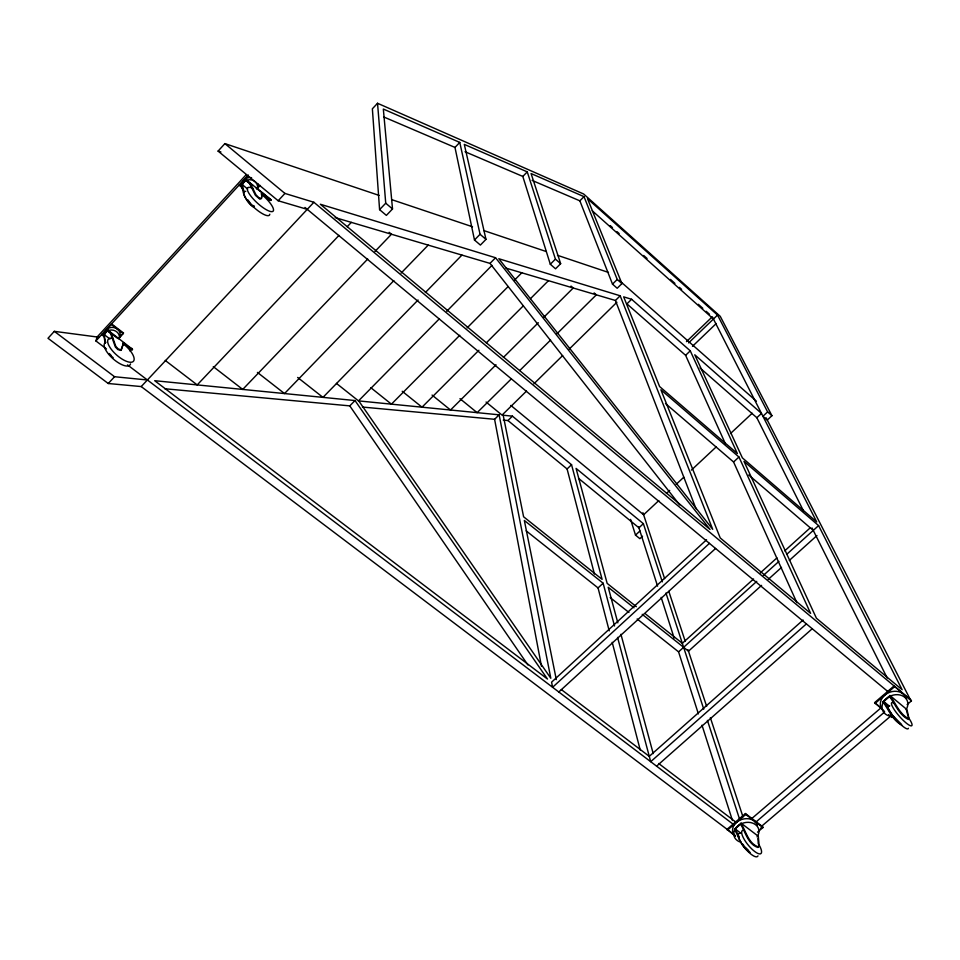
<?xml version="1.0" encoding="UTF-8"?>
<svg xmlns="http://www.w3.org/2000/svg" width="960" height="960" viewBox="0 0 960 960"><rect width="100%" height="100%" fill="white"/><g stroke="black" fill="none" stroke-linecap="round" stroke-linejoin="round"><path stroke-width="1.44" d="M261.588 195.912L262.404 192.696L271.128 199.908L269.532 199.968L261.6 193.428M242.424 188.136L239.268 184.932L242.508 187.596M105.084 343.248L103.812 334.548L107.892 330.108L111.084 333L115.848 346.452L118.32 349.02L121.344 349.884L123.732 342.612L120.852 350.412L117.816 349.548L115.356 346.992L110.592 333.564L107.532 330.672L104.028 334.488L105.564 342.744M105.072 332.892A7.656 6.828 12.9 0 1 115.644 328.08A7.656 6.828 12.9 0 1 118.56 338.796L123.492 332.988L111.588 323.88L101.892 334.86L104.28 336.672M101.892 334.86L102.096 334.2L104.484 336.012M106.44 348.924L95.904 340.944L97.14 336.984L246.252 174.636M123.24 343.212L132 349.896L132.492 349.296L131.748 348.312L129.636 350.76M758.58 846.696L757.896 847.452C747.948 844.32 745.428 831.984 740.628 824.172L735.132 828.888L739.404 837.444M98.712 337.2L54.312 331.344L48 338.28L108.252 383.508L141.216 386.568L735.144 835.404M307.26 209.352L278.16 200.748L218.088 151.092L224.892 143.604L379.116 195.408M95.904 340.944L248.34 175.056M239.184 185.472L248.268 175.596M244.164 192.3L242.016 184.392L245.736 180.348L249.276 182.904L255.456 195.384L259.824 199.188L261.804 197.952L262.404 192.696L246.072 179.808L241.74 184.524C242.604 192.624 245.916 201.912 252.876 206.688L253.896 206.712M118.752 338.124L123.492 332.988M257.124 188.7L260.148 185.424M108.252 383.508L114.564 376.728L147.384 379.98M278.16 200.748L284.94 193.44L313.884 202.272L911.004 700.044L911.436 700.896L907.116 704.58M532.104 180.408L579.864 200.832L612.504 284.136L617.196 288.264L621.924 283.608L587.496 198.684L717.54 315.084L767.604 411.9L762.936 416.256L767.268 420.06L771.936 415.716L720.252 316.332L583.656 194.004L377.532 103.272L372.372 108.804L379.584 209.652L386.376 215.388L392.52 208.956L383.328 109.056L459.768 142.416L480.06 234.276L485.976 239.376L480.396 245.076L474.48 240L454.98 147.432L383.652 116.928M141.216 386.568L313.884 202.272M338.988 235.38L197.196 384.912L165.228 360.42M347.208 226.716L351.324 222.384M379.584 209.652L385.728 203.196L377.532 103.272M454.98 147.432L459.768 142.416M367.716 259.032L242.724 389.424L213.288 366.648M374.94 251.496L391.464 234.252L389.184 232.332M393.84 280.62L284.508 393.564L257.424 372.42M401.124 273.084L428.208 245.112M621.924 283.608L617.232 279.468L584.004 196.644L531.072 173.544L560.664 263.676L555.552 268.8L550.308 264.252L522.816 176.436L527.256 171.876L464.304 144.396L485.976 239.376M474.48 240L480.06 234.276M418.056 300.024L322.968 397.38L297.648 377.448M425.364 292.536L461.94 255.096M164.784 388.752L349.776 405.876L355.02 400.548L547.488 679.056L154.692 380.7L355.02 400.548M335.208 217.608L489.996 263.388L495.552 257.736L710.052 529.452L320.328 204.24L495.552 257.736M439.428 318.72L358.5 400.896L336.432 383.388M446.784 311.244L491.988 265.356M579.864 200.832L584.004 196.644M459.756 335.292L391.428 404.16L370.86 387.72M467.124 327.876L508.116 286.56M514.428 280.212L521.784 272.796M550.308 264.252L555.432 259.116L527.256 171.876M478.908 350.256L422.016 407.184L402.228 391.272M486.288 342.876L523.164 305.976M530.532 298.596L548.448 280.68M496.008 364.788L450.516 410.016L432.072 395.076M503.412 357.42L538.32 322.716M543.612 317.46L573.24 288L571.02 286.08M511.2 378.996L477.132 412.656L459.96 398.664M519.708 370.572L550.584 340.068M556.968 333.756L596.352 294.84L594.144 292.92M612.504 284.136L617.232 279.468M362.424 407.052L494.592 419.292L499.128 414.828L550.812 678.264L358.776 400.92L499.128 414.828M506.088 268.152L615.42 300.48L620.184 295.788L712.716 529.344L498.816 258.732L620.184 295.788M526.5 391.092L502.044 415.116L486.084 402.048M533.94 383.772L562.656 355.56M569.028 349.296L616.884 302.268M503.268 420.096L507.948 420.528L512.412 416.148L571.548 464.7L602.1 579.36L523.596 516.78L503.196 415.236L512.412 416.148M631.608 299.28L623.676 296.856L659.592 386.532L737.364 453.552L690.276 350.832L631.608 299.28L626.916 303.876L685.608 355.32L725.316 443.604M686.46 341.64L712.308 316.788L816.732 521.952L742.38 457.872L694.764 354.78L761.484 413.4L756.84 417.732L803.424 510.756M688.596 342.9L717.54 315.084M692.484 346.32L716.244 323.52M594.42 573.996L567.096 468.972L571.548 464.7M685.608 355.32L690.276 350.832M658.824 500.568L643.62 514.776L510.84 405.432M666.42 493.452L669.684 490.404M676.2 484.32L683.796 477.204M691.392 470.1L716.364 446.748M730.476 433.548L752.196 413.244M636.348 606.66L607.164 583.392L576.072 468.408L643.368 523.668L638.94 527.808L578.532 478.344M642.54 536.208L639.876 538.68L635.508 535.116L639.948 530.976M609.228 630.864L598.044 587.928L603.132 583.212L524.34 520.464L556.308 679.596M796.848 602.64L733.584 462L738.948 457.008L660.9 389.796L720.228 537.948L810.612 613.368L738.948 457.008M706.548 539.772L551.58 682.164L552.588 687.288L709.44 543.36M558.804 692.004L715.584 548.472M753.552 578.988L682.32 643.308L645.696 614.1M760.236 572.964L776.928 557.892M784.716 550.86L810.324 527.748M698.388 713.892L678.576 651.864L756.756 581.364M763.404 575.364L778.92 561.372M786.672 554.388L818.592 525.6L743.976 461.34L816.408 618.216L902.136 689.748L818.592 525.6M761.592 585.384L688.488 651.18L642.216 614.328M768.24 579.396L781.524 567.432M789.288 560.46L816.972 535.536M803.1 620.028L649.272 756.36L561.3 689.544M806.4 623.892L650.7 761.688L617.568 637.404M656.592 766.164L812.232 628.74M757.524 832.176L762.924 827.568L762.6 826.656L745.44 813.54L727.068 829.308L735.384 836.292M884.088 710.94L874.62 702.624L894.072 685.932L911.436 700.896M727.356 830.232L745.74 814.452L745.44 813.54M875.028 703.476L894.492 686.772M741.072 823.152L741.228 823.656C746.04 831.468 748.56 843.804 758.508 846.936L759.192 846.168L758.304 836.256L741.072 823.152L734.52 829.404C739.008 837.336 741.528 847.704 750.156 852.384M901.896 725.064C892.608 720.66 888.792 709.836 883.092 702.048L889.968 695.496L906.972 709.608L909.072 718.956C899.832 714.492 895.932 703.74 890.196 695.952L889.968 695.496M901.152 724.008L892.416 715.272L883.728 701.496L889.548 696.504L891.816 698.388M751.188 819.048L880.992 707.856M755.22 822.636L884.712 711.912M761.964 825.948L891.384 715.5M760.452 828.492L762.6 826.656M254.424 206.148L251.604 204.936L247.824 199.812M261.36 198.66L258.54 197.424L255.984 194.808L249.804 182.316M218.088 151.092L220.932 152.016M391.848 199.68L472.512 226.776M483.84 230.58L546.156 251.508M557.484 255.312L608.472 272.436M271.128 199.908L256.26 188.22M465.048 151.74L522.816 176.436M113.16 357.636L108.828 354.06M54.312 331.344L114.564 376.728M127.5 364.896L733.992 824.856M735.132 828.888L740.88 833.244A14.784 4.548 51 0 0 743.712 846.588A14.784 4.548 51 0 0 757.992 855.864M658.68 763.5L736.2 822.384M745.74 814.452L762.924 827.568M107.892 330.108L132.492 349.296M107.532 330.672L117.756 338.472M123.432 342.804L132 349.896M104.028 334.488L109.992 339.024M111.396 324.528L123.312 333.648M526.152 530.844L598.044 587.928M610.176 597.552L628.932 612.456M637.152 618.972L678.576 651.864M634.008 607.8L608.208 587.256L617.844 622.884M507.948 420.528L567.096 468.972M242.016 184.392L247.68 189.06M246.072 179.808L248.34 181.68M250.596 183.552L252.864 185.412M261.888 193.308L270.624 200.52M245.736 180.348L251.4 185.016M874.62 702.624L880.284 707.28M888.612 714.672L892.008 717.468L891.588 716.604M883.728 701.496L889.404 706.188M882.864 701.58L885.132 703.452M304.98 207.456L887.724 691.44M224.892 143.604L284.94 193.44M385.728 203.196L392.52 208.956M665.496 403.536L733.584 462M748.752 475.008L813.264 530.4M555.432 259.116L560.664 263.676M748.692 850.584L744.924 846.912M700.044 367.968L756.84 417.732M619.152 280.308L756.384 401.184M767.604 411.9L771.936 415.716M610.248 225.612L612.48 227.604M616.944 231.588L619.176 233.58M643.704 255.492L647.052 258.48M670.464 279.396L674.916 283.38M679.38 287.364L681.612 289.356M698.34 304.308L702.792 308.292M706.14 311.28L709.488 314.268M592.26 210.792L713.448 319.02M109.32 353.52L110.964 355.224M489.996 263.388L679.692 504.948M742.908 844.26L744.156 846.06M349.776 405.876L527.928 664.968M889.548 696.504C895.296 704.292 899.172 715.044 908.436 719.508L908.412 717.564A15.228 3.144 48.8 0 1 909.744 725.436A15.228 3.144 48.8 0 1 895.512 711.456A15.228 3.144 48.8 0 1 893.34 702.804M766.104 417.792L910.236 699.408M812.04 527.964L887.16 677.94M615.42 300.48L696.024 508.728M642.948 512.736L664.608 578.592M668.82 591.396L685.2 641.196M688.008 649.728L706.644 706.368M710.364 717.696L742.956 816.78M643.368 523.668L662.304 581.832M665.952 593.016L703.752 709.14M707.412 720.372L739.764 819.744M638.58 526.704L657.588 586.176M661.164 597.384L674.148 638.04M701.988 725.16L732.468 820.548M630.576 519.408L635.508 535.116M620.928 634.284L653.208 753.612M603.132 583.212L614.532 625.992M906.564 710.616L908.04 716.172M612.204 642.324L640.272 750.168M494.592 419.292L541.464 666.252M757.956 838.584L758.28 843.84M741.18 842.352A12.792 10.02 -15.4 0 1 735.096 829.128A12.792 10.02 -15.4 0 1 752.556 823.08A12.792 10.02 -15.4 0 1 757.044 836.868M734.952 835.848A12.756 9.996 -15.4 0 1 739.944 820.164A12.756 9.996 -15.4 0 1 757.404 825.36M122.808 343.428A16.74 6.444 41.4 0 1 133.068 361.62A16.74 6.444 41.4 0 1 112.656 351.012A16.74 6.444 41.4 0 1 113.028 338.352M130.548 363.876A16.728 6.48 41.4 0 1 113.244 358.944A16.728 6.48 41.4 0 1 105.78 342.24M104.58 334.392A7.68 6.852 12.8 0 1 113.616 330.264A7.68 6.852 12.8 0 1 119.4 338.256M908.4 728.268A15.216 3.18 48.9 0 1 894.588 717.984A15.216 3.18 48.9 0 1 889.788 705.852M242.172 188.148A7.836 7.344 11.9 0 1 242.172 185.58M242.532 184.356A7.836 7.344 11.9 0 1 251.928 180.012A7.836 7.344 11.9 0 1 257.568 188.592M242.508 183.396A7.812 7.332 12 0 1 251.58 177.696M257.856 183.84A7.812 7.332 12 0 1 256.884 188.784M893.364 716.472A13.248 10.536 -20.8 0 1 882.432 704.388A13.248 10.536 -20.8 0 1 899.988 694.992A13.248 10.536 -20.8 0 1 906.024 709.704M882.528 709.524A13.212 10.512 -20.8 0 1 885.396 694.608A13.212 10.512 -20.8 0 1 902.988 693.852M903.996 694.824A13.212 10.512 -20.8 0 1 905.916 698.496M269.796 214.224A17.244 4.74 42.5 0 1 252.636 206.208A17.244 4.74 42.5 0 1 245.784 191.364M261.12 193.884A17.256 4.692 42.5 0 1 272.676 211.488A17.256 4.692 42.5 0 1 252.288 197.844A17.256 4.692 42.5 0 1 253.092 188.508M758.952 844.728A14.796 4.524 50.9 0 1 758.58 853.704A14.796 4.524 50.9 0 1 744.696 840.168A14.796 4.524 50.9 0 1 744.24 830.364"/></g></svg>
